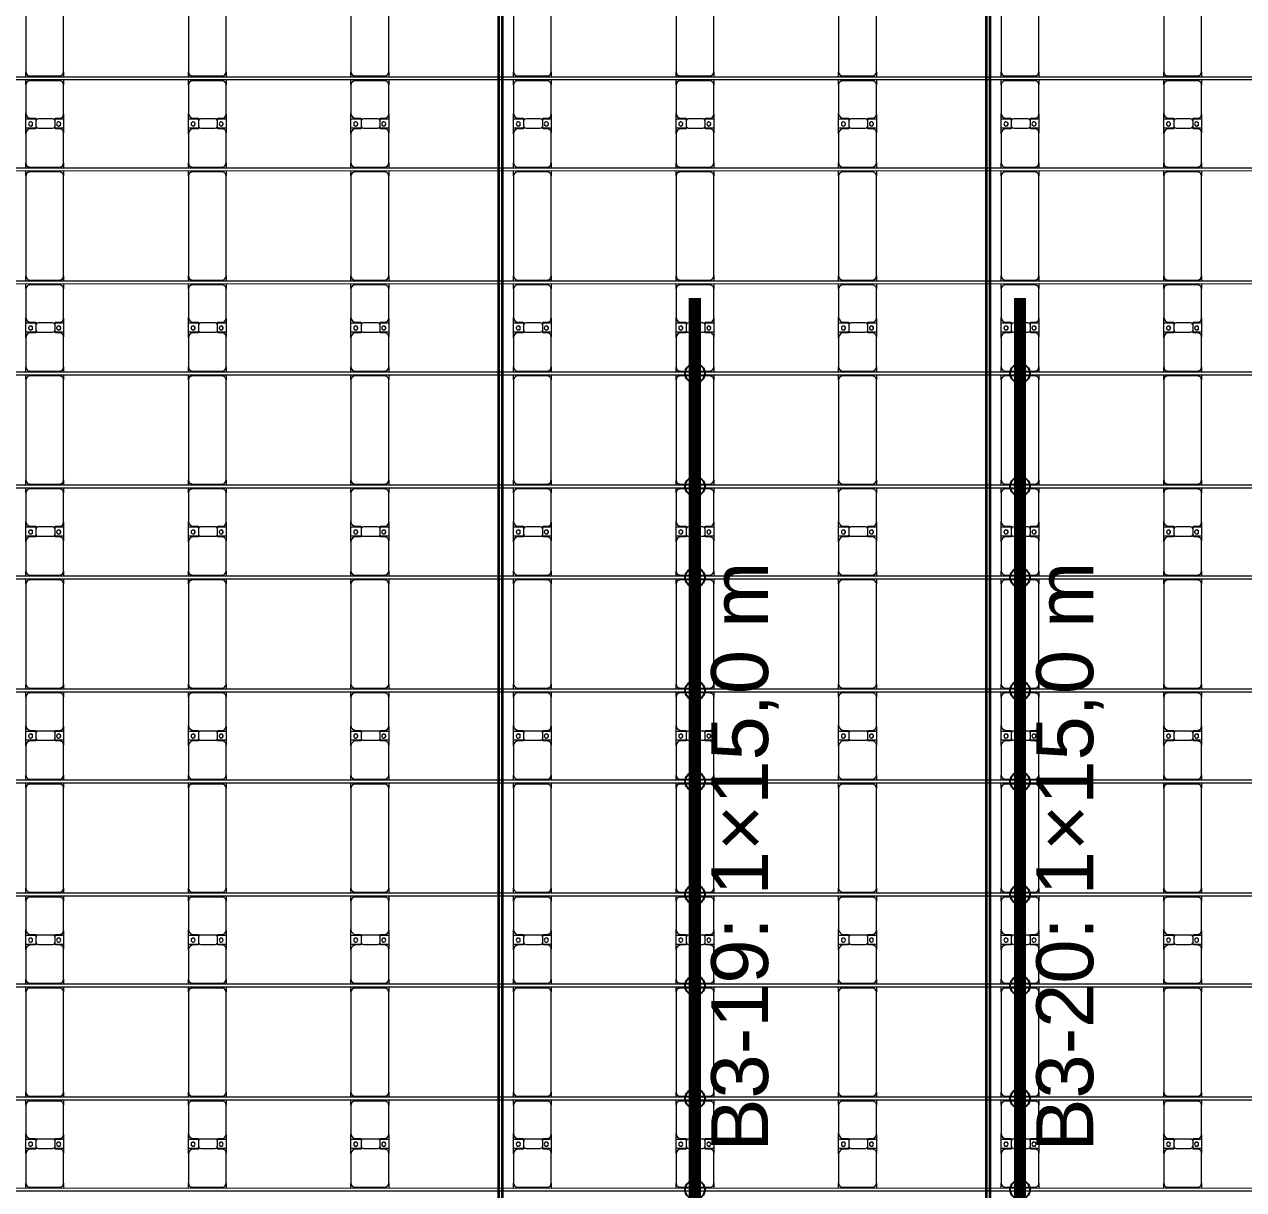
# Model space of a CAD drawing. Header units: millimetres. Extents: x -201615 to 10595, y 61217 to 115919.
# Drawn here: x -170134 to -155133, y 74092 to 88425 of the extents above; entities that cross this region are included whole.
import ezdxf

# ---------------------------------------------------------------- set-up
doc = ezdxf.new("R2010")
doc.units = ezdxf.units.MM
doc.layers.add('A-GENM', color=13, linetype='Continuous', lineweight=9)
doc.layers.add('S-BEAM', color=12, linetype='Continuous', lineweight=9)
doc.layers.add('GC-GHI CHU', color=2, linetype='Continuous')
doc.layers.add('GC-HOP 40x60 GIA CUONG', color=1, linetype='Continuous')
doc.styles.add('GC_VN', font='arial.ttf')

# ---------------------------------------------------------------- blocks, each defined once
blk = doc.blocks.new('Dai phao do pin - DẢI PHAO ĐỠ PIN-16696-BỐ TRÍ KHUNG KẾT CẤU BÈ PIN 03')
at = {"layer": 'A-GENM', "color": 7}
for p, q in [((710, 242), (770, 242)), ((720, 192), (720, -173)), ((1130, 242), (770, 242)), ((1130, 242), (1312, 242)), ((1190, 118), (1190, 182)), ((1198, 242), (1380, 242)), ((1198, 118), (1198, 242)), ((1312, 242), (1312, 118)), ((1320, 182), (1320, 118)), ((1730, 242), (1380, 242)), ((1730, 242), (1790, 242)), ((1780, -173), (1780, 192)), ((1830, 242), (1890, 242)), ((1840, 192), (1840, -173)), ((3120, 242), (1890, 242)), ((3120, 242), (3180, 242)), ((3170, -173), (3170, 192)), ((3220, 242), (3280, 242)), ((3230, 192), (3230, -173)), ((3640, 242), (3280, 242)), ((3640, 242), (3822, 242)), ((3700, 118), (3700, 182)), ((3708, 242), (3890, 242)), ((3708, 118), (3708, 242)), ((3822, 242), (3822, 118)), ((3830, 182), (3830, 118)), ((4240, 242), (3890, 242)), ((4240, 242), (4300, 242)), ((4290, -173), (4290, 192)), ((4340, 242), (4400, 242)), ((4350, 192), (4350, -173)), ((5630, 242), (4400, 242)), ((5630, 242), (5690, 242)), ((5680, -173), (5680, 192)), ((5730, 242), (5790, 242)), ((5740, 192), (5740, -173)), ((6150, 242), (5790, 242)), ((6150, 242), (6332, 242)), ((6210, 118), (6210, 182)), ((6218, 242), (6400, 242)), ((6218, 118), (6218, 242)), ((6332, 242), (6332, 118)), ((6340, 182), (6340, 118)), ((6750, 242), (6400, 242)), ((6750, 242), (6810, 242)), ((6800, -173), (6800, 192)), ((6850, 242), (6910, 242)), ((6860, 192), (6860, -173)), ((8140, 242), (6910, 242)), ((8140, 242), (8200, 242)), ((8190, -173), (8190, 192)), ((8240, 242), (8300, 242)), ((8250, 192), (8250, -173)), ((8660, 242), (8300, 242)), ((8660, 242), (8842, 242)), ((8720, 118), (8720, 182)), ((8728, 242), (8910, 242)), ((8728, 118), (8728, 242)), ((8842, 242), (8842, 118)), ((8850, 182), (8850, 118)), ((9260, 242), (8910, 242)), ((9260, 242), (9320, 242)), ((9310, -173), (9310, 192)), ((9360, 242), (9420, 242)), ((9370, 192), (9370, -173)), ((10650, 242), (9420, 242)), ((10650, 242), (10710, 242)), ((10700, -173), (10700, 192)), ((10750, 242), (10810, 242)), ((10760, 192), (10760, -173)), ((11170, 242), (10810, 242)), ((11170, 242), (11352, 242)), ((11230, 118), (11230, 182)), ((11238, 242), (11420, 242)), ((11238, 118), (11238, 242)), ((11352, 242), (11352, 118)), ((11360, 182), (11360, 118)), ((11770, 242), (11420, 242)), ((11770, 242), (11830, 242)), ((11820, -173), (11820, 192)), ((11870, 242), (11930, 242)), ((11880, 192), (11880, -173)), ((13160, 242), (11930, 242)), ((13160, 242), (13220, 242)), ((13210, -173), (13210, 192)), ((13260, 242), (13320, 242)), ((13270, 192), (13270, -173)), ((13680, 242), (13320, 242)), ((13680, 242), (13862, 242)), ((13740, 118), (13740, 182)), ((13748, 242), (13930, 242)), ((13748, 118), (13748, 242)), ((13862, 242), (13862, 118)), ((13870, 182), (13870, 118)), ((14280, 242), (13930, 242)), ((14280, 242), (14340, 242)), ((14330, -173), (14330, 192)), ((14380, 242), (14440, 242)), ((14390, 192), (14390, -173)), ((15670, 242), (14440, 242)), ((1282, 118), (1190, 118)), ((1198, 88), (1198, -88)), ((1320, 118), (1228, 118)), ((1312, -88), (1312, 88)), ((3792, 118), (3700, 118)), ((3708, 88), (3708, -88)), ((3830, 118), (3738, 118)), ((3822, -88), (3822, 88)), ((6302, 118), (6210, 118)), ((6218, 88), (6218, -88)), ((6340, 118), (6248, 118)), ((6332, -88), (6332, 88)), ((8812, 118), (8720, 118)), ((8728, 88), (8728, -88)), ((8850, 118), (8758, 118)), ((8842, -88), (8842, 88)), ((11322, 118), (11230, 118)), ((11238, 88), (11238, -88)), ((11360, 118), (11268, 118)), ((11352, -88), (11352, 88)), ((13832, 118), (13740, 118)), ((13748, 88), (13748, -88)), ((13870, 118), (13778, 118)), ((13862, -88), (13862, 88)), ((1190, -173), (1190, -118)), ((1190, -118), (1282, -118)), ((1198, -223), (1198, -118)), ((1228, -118), (1320, -118)), ((1312, -118), (1312, -223)), ((1320, -118), (1320, -173)), ((3700, -173), (3700, -118)), ((3700, -118), (3792, -118)), ((3708, -223), (3708, -118)), ((3738, -118), (3830, -118)), ((3822, -118), (3822, -223)), ((3830, -118), (3830, -173)), ((6210, -173), (6210, -118)), ((6210, -118), (6302, -118)), ((6218, -223), (6218, -118)), ((6248, -118), (6340, -118)), ((6332, -118), (6332, -223)), ((6340, -118), (6340, -173)), ((8720, -173), (8720, -118)), ((8720, -118), (8812, -118)), ((8728, -223), (8728, -118)), ((8758, -118), (8850, -118)), ((8842, -118), (8842, -223)), ((8850, -118), (8850, -173)), ((11230, -173), (11230, -118)), ((11230, -118), (11322, -118)), ((11238, -223), (11238, -118)), ((11268, -118), (11360, -118)), ((11352, -118), (11352, -223)), ((11360, -118), (11360, -173)), ((13740, -173), (13740, -118)), ((13740, -118), (13832, -118)), ((13748, -223), (13748, -118)), ((13778, -118), (13870, -118)), ((13862, -118), (13862, -223)), ((13870, -118), (13870, -173)), ((770, -223), (710, -223)), ((770, -223), (1140, -223)), ((1312, -223), (1140, -223)), ((1370, -223), (1198, -223)), ((1370, -223), (1730, -223)), ((1790, -223), (1730, -223)), ((1890, -223), (1830, -223)), ((1890, -223), (3120, -223)), ((3180, -223), (3120, -223)), ((3280, -223), (3220, -223)), ((3280, -223), (3650, -223)), ((3822, -223), (3650, -223)), ((3880, -223), (3708, -223)), ((3880, -223), (4240, -223)), ((4300, -223), (4240, -223)), ((4400, -223), (4340, -223)), ((4400, -223), (5630, -223)), ((5690, -223), (5630, -223)), ((5790, -223), (5730, -223)), ((5790, -223), (6160, -223)), ((6332, -223), (6160, -223)), ((6390, -223), (6218, -223)), ((6390, -223), (6750, -223)), ((6810, -223), (6750, -223)), ((6910, -223), (6850, -223)), ((6910, -223), (8140, -223)), ((8200, -223), (8140, -223)), ((8300, -223), (8240, -223)), ((8300, -223), (8670, -223)), ((8842, -223), (8670, -223)), ((8900, -223), (8728, -223)), ((8900, -223), (9260, -223)), ((9320, -223), (9260, -223)), ((9420, -223), (9360, -223)), ((9420, -223), (10650, -223)), ((10710, -223), (10650, -223)), ((10810, -223), (10750, -223)), ((10810, -223), (11180, -223)), ((11352, -223), (11180, -223)), ((11410, -223), (11238, -223)), ((11410, -223), (11770, -223)), ((11830, -223), (11770, -223)), ((11930, -223), (11870, -223)), ((11930, -223), (13160, -223)), ((13220, -223), (13160, -223)), ((13320, -223), (13260, -223)), ((13320, -223), (13690, -223)), ((13862, -223), (13690, -223)), ((13920, -223), (13748, -223)), ((13920, -223), (14280, -223)), ((14340, -223), (14280, -223)), ((14440, -223), (14380, -223)), ((14440, -223), (15670, -223))]:
    blk.add_line(p, q, dxfattribs=at)
for centre, radius, start, end in [((770, 192), 50, 90, 180), ((770, 192), 50, 150, 180), ((1130, 182), 60, 360, 90), ((1249, 183), 25, 0, 180), ((1249, 183), 25, 180, 360), ((1251, 183), 25, 0, 180), ((1251, 183), 25, 180, 360), ((1380, 182), 60, 90, 180), ((1730, 192), 50, 360, 90), ((1730, 192), 50, 360, 30), ((1890, 192), 50, 90, 180), ((1890, 192), 50, 120, 180), ((3120, 192), 50, 360, 90), ((3120, 192), 50, 15, 75), ((3280, 192), 50, 90, 180), ((3280, 192), 50, 150, 180), ((3640, 182), 60, 360, 90), ((3759, 183), 25, 360, 180), ((3759, 183), 25, 180, 0), ((3761, 183), 25, 360, 180), ((3761, 183), 25, 180, 0), ((3890, 182), 60, 90, 180), ((4240, 192), 50, 360, 90), ((4240, 192), 50, 360, 30), ((4400, 192), 50, 90, 180), ((4400, 192), 50, 120, 180), ((5630, 192), 50, 360, 90), ((5630, 192), 50, 15, 75), ((5790, 192), 50, 90, 180), ((5790, 192), 50, 150, 180), ((6150, 182), 60, 0, 90), ((6269, 183), 25, 0, 180), ((6269, 183), 25, 180, 0), ((6271, 183), 25, 0, 180), ((6271, 183), 25, 180, 0), ((6400, 182), 60, 90, 180), ((6750, 192), 50, 360, 90), ((6750, 192), 50, 360, 30), ((6910, 192), 50, 90, 180), ((6910, 192), 50, 120, 180), ((8140, 192), 50, 360, 90), ((8140, 192), 50, 15, 75), ((8300, 192), 50, 90, 180), ((8300, 192), 50, 150, 180), ((8660, 182), 60, 360, 90), ((8779, 183), 25, 0, 180), ((8779, 183), 25, 180, 0), ((8781, 183), 25, 0, 180), ((8781, 183), 25, 180, 0), ((8910, 182), 60, 90, 180), ((9260, 192), 50, 360, 90), ((9260, 192), 50, 360, 30), ((9420, 192), 50, 90, 180), ((9420, 192), 50, 120, 180), ((10650, 192), 50, 360, 90), ((10650, 192), 50, 15, 75), ((10810, 192), 50, 90, 180), ((10810, 192), 50, 150, 180), ((11170, 182), 60, 360, 90), ((11289, 183), 25, 0, 180), ((11289, 183), 25, 180, 0), ((11291, 183), 25, 0, 180), ((11291, 183), 25, 180, 360), ((11420, 182), 60, 90, 180), ((11770, 192), 50, 0, 90), ((11770, 192), 50, 0, 30), ((11930, 192), 50, 90, 180), ((11930, 192), 50, 120, 180), ((13160, 192), 50, 360, 90), ((13160, 192), 50, 15, 75), ((13320, 192), 50, 90, 180), ((13320, 192), 50, 150, 180), ((13680, 182), 60, 360, 90), ((13799, 183), 25, 0, 180), ((13799, 183), 25, 180, 0), ((13801, 183), 25, 0, 180), ((13801, 183), 25, 180, 0), ((13930, 182), 60, 90, 180), ((14280, 192), 50, 0, 90), ((14280, 192), 50, 0, 30), ((14440, 192), 50, 90, 180), ((14440, 192), 50, 120, 180), ((1228, 88), 30, 90, 180), ((1282, 88), 30, 360, 90), ((3738, 88), 30, 90, 180), ((3792, 88), 30, 360, 90), ((6248, 88), 30, 90, 180), ((6302, 88), 30, 360, 90), ((8758, 88), 30, 90, 180), ((8812, 88), 30, 360, 90), ((11268, 88), 30, 90, 180), ((11322, 88), 30, 360, 90), ((13778, 88), 30, 90, 180), ((13832, 88), 30, 360, 90), ((1228, -88), 30, 180, 270), ((1249, -162), 25, 0, 180), ((1251, -162), 25, 0, 180), ((1282, -88), 30, 270, 360), ((3738, -88), 30, 180, 270), ((3759, -162), 25, 0, 180), ((3761, -162), 25, 0, 180), ((3792, -88), 30, 270, 360), ((6248, -88), 30, 180, 270), ((6269, -162), 25, 360, 180), ((6271, -162), 25, 360, 180), ((6302, -88), 30, 270, 360), ((8758, -88), 30, 180, 270), ((8779, -162), 25, 0, 180), ((8781, -162), 25, 0, 180), ((8812, -88), 30, 270, 360), ((11268, -88), 30, 180, 270), ((11289, -162), 25, 0, 180), ((11291, -162), 25, 0, 180), ((11322, -88), 30, 270, 0), ((13778, -88), 30, 180, 270), ((13799, -162), 25, 360, 180), ((13801, -162), 25, 360, 180), ((13832, -88), 30, 270, 0), ((770, -173), 50, 180, 270), ((770, -173), 50, 180, 210), ((1140, -173), 50, 270, 360), ((1140, -173), 50, 330, 360), ((1249, -162), 25, 180, 0), ((1251, -162), 25, 180, 0), ((1370, -173), 50, 180, 270), ((1370, -173), 50, 180, 210), ((1730, -173), 50, 270, 360), ((1730, -173), 50, 330, 360), ((1890, -173), 50, 180, 270), ((1890, -173), 50, 180, 210), ((1890, -173), 50, 225, 255), ((3120, -173), 50, 270, 360), ((3120, -173), 50, 285, 315), ((3120, -173), 50, 330, 360), ((3280, -173), 50, 180, 270), ((3280, -173), 50, 180, 210), ((3650, -173), 50, 270, 360), ((3650, -173), 50, 330, 360), ((3759, -162), 25, 180, 360), ((3761, -162), 25, 180, 360), ((3880, -173), 50, 180, 270), ((3880, -173), 50, 180, 210), ((4240, -173), 50, 270, 360), ((4240, -173), 50, 330, 360), ((4400, -173), 50, 180, 270), ((4400, -173), 50, 180, 210), ((4400, -173), 50, 225, 255), ((5630, -173), 50, 270, 360), ((5630, -173), 50, 285, 315), ((5630, -173), 50, 330, 360), ((5790, -173), 50, 180, 270), ((5790, -173), 50, 180, 210), ((6160, -173), 50, 270, 0), ((6160, -173), 50, 330, 360), ((6269, -162), 25, 180, 0), ((6271, -162), 25, 180, 0), ((6390, -173), 50, 180, 270), ((6390, -173), 50, 180, 210), ((6750, -173), 50, 270, 360), ((6750, -173), 50, 330, 360), ((6910, -173), 50, 180, 270), ((6910, -173), 50, 180, 210), ((6910, -173), 50, 225, 255), ((8140, -173), 50, 270, 360), ((8140, -173), 50, 285, 315), ((8140, -173), 50, 330, 360), ((8300, -173), 50, 180, 270), ((8300, -173), 50, 180, 210), ((8670, -173), 50, 270, 360), ((8670, -173), 50, 330, 360), ((8779, -162), 25, 180, 0), ((8781, -162), 25, 180, 0), ((8900, -173), 50, 180, 270), ((8900, -173), 50, 180, 210), ((9260, -173), 50, 270, 360), ((9260, -173), 50, 330, 360), ((9420, -173), 50, 180, 270), ((9420, -173), 50, 180, 210), ((9420, -173), 50, 225, 255), ((10650, -173), 50, 270, 0), ((10650, -173), 50, 285, 315), ((10650, -173), 50, 330, 360), ((10810, -173), 50, 180, 270), ((10810, -173), 50, 180, 210), ((11180, -173), 50, 270, 360), ((11180, -173), 50, 330, 360), ((11289, -162), 25, 180, 0), ((11291, -162), 25, 180, 0), ((11410, -173), 50, 180, 270), ((11410, -173), 50, 180, 210), ((11770, -173), 50, 270, 360), ((11770, -173), 50, 330, 360), ((11930, -173), 50, 180, 270), ((11930, -173), 50, 180, 210), ((11930, -173), 50, 225, 255), ((13160, -173), 50, 270, 360), ((13160, -173), 50, 285, 315), ((13160, -173), 50, 330, 360), ((13320, -173), 50, 180, 270), ((13320, -173), 50, 180, 210), ((13690, -173), 50, 270, 360), ((13690, -173), 50, 330, 360), ((13799, -162), 25, 180, 0), ((13801, -162), 25, 180, 0), ((13920, -173), 50, 180, 270), ((13920, -173), 50, 180, 210), ((14280, -173), 50, 270, 360), ((14280, -173), 50, 330, 360), ((14440, -173), 50, 180, 270), ((14440, -173), 50, 180, 210), ((14440, -173), 50, 225, 255)]:
    blk.add_arc(centre, radius, start, end, dxfattribs=at)
blk = doc.blocks.new('Dai phao do pin - DẢI PHAO ĐỠ PIN-V2-BỐ TRÍ KHUNG KẾT CẤU BÈ PIN 03')
at = {"layer": 'A-GENM', "color": 7}
for p, q in [((710, 242), (770, 242)), ((720, 192), (720, -173)), ((1130, 242), (770, 242)), ((1130, 242), (1312, 242)), ((1190, 118), (1190, 182)), ((1198, 242), (1380, 242)), ((1198, 118), (1198, 242)), ((1312, 242), (1312, 118)), ((1320, 182), (1320, 118)), ((1730, 242), (1380, 242)), ((1730, 242), (1790, 242)), ((1780, -173), (1780, 192)), ((1830, 242), (1890, 242)), ((1840, 192), (1840, -173)), ((3120, 242), (1890, 242)), ((3120, 242), (3180, 242)), ((3170, -173), (3170, 192)), ((3220, 242), (3280, 242)), ((3230, 192), (3230, -173)), ((3640, 242), (3280, 242)), ((3640, 242), (3822, 242)), ((3700, 118), (3700, 182)), ((3708, 242), (3890, 242)), ((3708, 118), (3708, 242)), ((3822, 242), (3822, 118)), ((3830, 182), (3830, 118)), ((4240, 242), (3890, 242)), ((4240, 242), (4300, 242)), ((4290, -173), (4290, 192)), ((4340, 242), (4400, 242)), ((4350, 192), (4350, -173)), ((5630, 242), (4400, 242)), ((5630, 242), (5690, 242)), ((5680, -173), (5680, 192)), ((5730, 242), (5790, 242)), ((5740, 192), (5740, -173)), ((6150, 242), (5790, 242)), ((6150, 242), (6332, 242)), ((6210, 118), (6210, 182)), ((6218, 242), (6400, 242)), ((6218, 118), (6218, 242)), ((6332, 242), (6332, 118)), ((6340, 182), (6340, 118)), ((6750, 242), (6400, 242)), ((6750, 242), (6810, 242)), ((6800, -173), (6800, 192)), ((6850, 242), (6910, 242)), ((6860, 192), (6860, -173)), ((8140, 242), (6910, 242)), ((8140, 242), (8200, 242)), ((8190, -173), (8190, 192)), ((8240, 242), (8300, 242)), ((8250, 192), (8250, -173)), ((8660, 242), (8300, 242)), ((8660, 242), (8842, 242)), ((8720, 118), (8720, 182)), ((8728, 242), (8910, 242)), ((8728, 118), (8728, 242)), ((8842, 242), (8842, 118)), ((8850, 182), (8850, 118)), ((9260, 242), (8910, 242)), ((9260, 242), (9320, 242)), ((9310, -173), (9310, 192)), ((9360, 242), (9420, 242)), ((9370, 192), (9370, -173)), ((10650, 242), (9420, 242)), ((10650, 242), (10710, 242)), ((10700, -173), (10700, 192)), ((10750, 242), (10810, 242)), ((10760, 192), (10760, -173)), ((11170, 242), (10810, 242)), ((11170, 242), (11352, 242)), ((11230, 118), (11230, 182)), ((11238, 242), (11420, 242)), ((11238, 118), (11238, 242)), ((11352, 242), (11352, 118)), ((11360, 182), (11360, 118)), ((11770, 242), (11420, 242)), ((11770, 242), (11830, 242)), ((11820, -173), (11820, 192)), ((11870, 242), (11930, 242)), ((11880, 192), (11880, -173)), ((13160, 242), (11930, 242)), ((13160, 242), (13220, 242)), ((13210, -173), (13210, 192)), ((13260, 242), (13320, 242)), ((13270, 192), (13270, -173)), ((13680, 242), (13320, 242)), ((13680, 242), (13862, 242)), ((13740, 118), (13740, 182)), ((13748, 242), (13930, 242)), ((13748, 118), (13748, 242)), ((13862, 242), (13862, 118)), ((13870, 182), (13870, 118)), ((14280, 242), (13930, 242)), ((14280, 242), (14340, 242)), ((14330, -173), (14330, 192)), ((14380, 242), (14440, 242)), ((14390, 192), (14390, -173)), ((15670, 242), (14440, 242)), ((1282, 118), (1190, 118)), ((1198, 88), (1198, -88)), ((1320, 118), (1228, 118)), ((1312, -88), (1312, 88)), ((3792, 118), (3700, 118)), ((3708, 88), (3708, -88)), ((3830, 118), (3738, 118)), ((3822, -88), (3822, 88)), ((6302, 118), (6210, 118)), ((6218, 88), (6218, -88)), ((6340, 118), (6248, 118)), ((6332, -88), (6332, 88)), ((8812, 118), (8720, 118)), ((8728, 88), (8728, -88)), ((8850, 118), (8758, 118)), ((8842, -88), (8842, 88)), ((11322, 118), (11230, 118)), ((11238, 88), (11238, -88)), ((11360, 118), (11268, 118)), ((11352, -88), (11352, 88)), ((13832, 118), (13740, 118)), ((13748, 88), (13748, -88)), ((13870, 118), (13778, 118)), ((13862, -88), (13862, 88)), ((1190, -173), (1190, -118)), ((1190, -118), (1282, -118)), ((1198, -223), (1198, -118)), ((1228, -118), (1320, -118)), ((1312, -118), (1312, -223)), ((1320, -118), (1320, -173)), ((3700, -173), (3700, -118)), ((3700, -118), (3792, -118)), ((3708, -223), (3708, -118)), ((3738, -118), (3830, -118)), ((3822, -118), (3822, -223)), ((3830, -118), (3830, -173)), ((6210, -173), (6210, -118)), ((6210, -118), (6302, -118)), ((6218, -223), (6218, -118)), ((6248, -118), (6340, -118)), ((6332, -118), (6332, -223)), ((6340, -118), (6340, -173)), ((8720, -173), (8720, -118)), ((8720, -118), (8812, -118)), ((8728, -223), (8728, -118)), ((8758, -118), (8850, -118)), ((8842, -118), (8842, -223)), ((8850, -118), (8850, -173)), ((11230, -173), (11230, -118)), ((11230, -118), (11322, -118)), ((11238, -223), (11238, -118)), ((11268, -118), (11360, -118)), ((11352, -118), (11352, -223)), ((11360, -118), (11360, -173)), ((13740, -173), (13740, -118)), ((13740, -118), (13832, -118)), ((13748, -223), (13748, -118)), ((13778, -118), (13870, -118)), ((13862, -118), (13862, -223)), ((13870, -118), (13870, -173)), ((770, -223), (710, -223)), ((770, -223), (1140, -223)), ((1312, -223), (1140, -223)), ((1370, -223), (1198, -223)), ((1370, -223), (1730, -223)), ((1790, -223), (1730, -223)), ((1890, -223), (1830, -223)), ((1890, -223), (3120, -223)), ((3180, -223), (3120, -223)), ((3280, -223), (3220, -223)), ((3280, -223), (3650, -223)), ((3822, -223), (3650, -223)), ((3880, -223), (3708, -223)), ((3880, -223), (4240, -223)), ((4300, -223), (4240, -223)), ((4400, -223), (4340, -223)), ((4400, -223), (5630, -223)), ((5690, -223), (5630, -223)), ((5790, -223), (5730, -223)), ((5790, -223), (6160, -223)), ((6332, -223), (6160, -223)), ((6390, -223), (6218, -223)), ((6390, -223), (6750, -223)), ((6810, -223), (6750, -223)), ((6910, -223), (6850, -223)), ((6910, -223), (8140, -223)), ((8200, -223), (8140, -223)), ((8300, -223), (8240, -223)), ((8300, -223), (8670, -223)), ((8842, -223), (8670, -223)), ((8900, -223), (8728, -223)), ((8900, -223), (9260, -223)), ((9320, -223), (9260, -223)), ((9420, -223), (9360, -223)), ((9420, -223), (10650, -223)), ((10710, -223), (10650, -223)), ((10810, -223), (10750, -223)), ((10810, -223), (11180, -223)), ((11352, -223), (11180, -223)), ((11410, -223), (11238, -223)), ((11410, -223), (11770, -223)), ((11830, -223), (11770, -223)), ((11930, -223), (11870, -223)), ((11930, -223), (13160, -223)), ((13220, -223), (13160, -223)), ((13320, -223), (13260, -223)), ((13320, -223), (13690, -223)), ((13862, -223), (13690, -223)), ((13920, -223), (13748, -223)), ((13920, -223), (14280, -223)), ((14340, -223), (14280, -223)), ((14440, -223), (14380, -223)), ((14440, -223), (15670, -223))]:
    blk.add_line(p, q, dxfattribs=at)
for centre, radius, start, end in [((770, 192), 50, 90, 180), ((770, 192), 50, 150, 180), ((1130, 182), 60, 360, 90), ((1249, 183), 25, 0, 180), ((1249, 183), 25, 180, 360), ((1251, 183), 25, 0, 180), ((1251, 183), 25, 180, 360), ((1380, 182), 60, 90, 180), ((1730, 192), 50, 360, 90), ((1730, 192), 50, 360, 30), ((1890, 192), 50, 90, 180), ((1890, 192), 50, 120, 180), ((3120, 192), 50, 360, 90), ((3120, 192), 50, 15, 75), ((3280, 192), 50, 90, 180), ((3280, 192), 50, 150, 180), ((3640, 182), 60, 360, 90), ((3759, 183), 25, 360, 180), ((3759, 183), 25, 180, 0), ((3761, 183), 25, 360, 180), ((3761, 183), 25, 180, 0), ((3890, 182), 60, 90, 180), ((4240, 192), 50, 360, 90), ((4240, 192), 50, 360, 30), ((4400, 192), 50, 90, 180), ((4400, 192), 50, 120, 180), ((5630, 192), 50, 360, 90), ((5630, 192), 50, 15, 75), ((5790, 192), 50, 90, 180), ((5790, 192), 50, 150, 180), ((6150, 182), 60, 0, 90), ((6269, 183), 25, 0, 180), ((6269, 183), 25, 180, 0), ((6271, 183), 25, 0, 180), ((6271, 183), 25, 180, 0), ((6400, 182), 60, 90, 180), ((6750, 192), 50, 360, 90), ((6750, 192), 50, 360, 30), ((6910, 192), 50, 90, 180), ((6910, 192), 50, 120, 180), ((8140, 192), 50, 360, 90), ((8140, 192), 50, 15, 75), ((8300, 192), 50, 90, 180), ((8300, 192), 50, 150, 180), ((8660, 182), 60, 360, 90), ((8779, 183), 25, 0, 180), ((8779, 183), 25, 180, 0), ((8781, 183), 25, 0, 180), ((8781, 183), 25, 180, 0), ((8910, 182), 60, 90, 180), ((9260, 192), 50, 360, 90), ((9260, 192), 50, 360, 30), ((9420, 192), 50, 90, 180), ((9420, 192), 50, 120, 180), ((10650, 192), 50, 360, 90), ((10650, 192), 50, 15, 75), ((10810, 192), 50, 90, 180), ((10810, 192), 50, 150, 180), ((11170, 182), 60, 360, 90), ((11289, 183), 25, 0, 180), ((11289, 183), 25, 180, 0), ((11291, 183), 25, 0, 180), ((11291, 183), 25, 180, 360), ((11420, 182), 60, 90, 180), ((11770, 192), 50, 0, 90), ((11770, 192), 50, 0, 30), ((11930, 192), 50, 90, 180), ((11930, 192), 50, 120, 180), ((13160, 192), 50, 360, 90), ((13160, 192), 50, 15, 75), ((13320, 192), 50, 90, 180), ((13320, 192), 50, 150, 180), ((13680, 182), 60, 360, 90), ((13799, 183), 25, 0, 180), ((13799, 183), 25, 180, 0), ((13801, 183), 25, 0, 180), ((13801, 183), 25, 180, 0), ((13930, 182), 60, 90, 180), ((14280, 192), 50, 0, 90), ((14280, 192), 50, 0, 30), ((14440, 192), 50, 90, 180), ((14440, 192), 50, 120, 180), ((1228, 88), 30, 90, 180), ((1282, 88), 30, 360, 90), ((3738, 88), 30, 90, 180), ((3792, 88), 30, 360, 90), ((6248, 88), 30, 90, 180), ((6302, 88), 30, 360, 90), ((8758, 88), 30, 90, 180), ((8812, 88), 30, 360, 90), ((11268, 88), 30, 90, 180), ((11322, 88), 30, 360, 90), ((13778, 88), 30, 90, 180), ((13832, 88), 30, 360, 90), ((1228, -88), 30, 180, 270), ((1249, -162), 25, 0, 180), ((1251, -162), 25, 0, 180), ((1282, -88), 30, 270, 360), ((3738, -88), 30, 180, 270), ((3759, -162), 25, 0, 180), ((3761, -162), 25, 0, 180), ((3792, -88), 30, 270, 360), ((6248, -88), 30, 180, 270), ((6269, -162), 25, 360, 180), ((6271, -162), 25, 360, 180), ((6302, -88), 30, 270, 360), ((8758, -88), 30, 180, 270), ((8779, -162), 25, 0, 180), ((8781, -162), 25, 0, 180), ((8812, -88), 30, 270, 360), ((11268, -88), 30, 180, 270), ((11289, -162), 25, 0, 180), ((11291, -162), 25, 0, 180), ((11322, -88), 30, 270, 0), ((13778, -88), 30, 180, 270), ((13799, -162), 25, 360, 180), ((13801, -162), 25, 360, 180), ((13832, -88), 30, 270, 0), ((770, -173), 50, 180, 270), ((770, -173), 50, 180, 210), ((1140, -173), 50, 270, 360), ((1140, -173), 50, 330, 360), ((1249, -162), 25, 180, 0), ((1251, -162), 25, 180, 0), ((1370, -173), 50, 180, 270), ((1370, -173), 50, 180, 210), ((1730, -173), 50, 270, 360), ((1730, -173), 50, 330, 360), ((1890, -173), 50, 180, 270), ((1890, -173), 50, 180, 210), ((1890, -173), 50, 225, 255), ((3120, -173), 50, 270, 360), ((3120, -173), 50, 285, 315), ((3120, -173), 50, 330, 360), ((3280, -173), 50, 180, 270), ((3280, -173), 50, 180, 210), ((3650, -173), 50, 270, 360), ((3650, -173), 50, 330, 360), ((3759, -162), 25, 180, 360), ((3761, -162), 25, 180, 360), ((3880, -173), 50, 180, 270), ((3880, -173), 50, 180, 210), ((4240, -173), 50, 270, 360), ((4240, -173), 50, 330, 360), ((4400, -173), 50, 180, 270), ((4400, -173), 50, 180, 210), ((4400, -173), 50, 225, 255), ((5630, -173), 50, 270, 360), ((5630, -173), 50, 285, 315), ((5630, -173), 50, 330, 360), ((5790, -173), 50, 180, 270), ((5790, -173), 50, 180, 210), ((6160, -173), 50, 270, 0), ((6160, -173), 50, 330, 360), ((6269, -162), 25, 180, 0), ((6271, -162), 25, 180, 0), ((6390, -173), 50, 180, 270), ((6390, -173), 50, 180, 210), ((6750, -173), 50, 270, 360), ((6750, -173), 50, 330, 360), ((6910, -173), 50, 180, 270), ((6910, -173), 50, 180, 210), ((6910, -173), 50, 225, 255), ((8140, -173), 50, 270, 360), ((8140, -173), 50, 285, 315), ((8140, -173), 50, 330, 360), ((8300, -173), 50, 180, 270), ((8300, -173), 50, 180, 210), ((8670, -173), 50, 270, 360), ((8670, -173), 50, 330, 360), ((8779, -162), 25, 180, 0), ((8781, -162), 25, 180, 0), ((8900, -173), 50, 180, 270), ((8900, -173), 50, 180, 210), ((9260, -173), 50, 270, 360), ((9260, -173), 50, 330, 360), ((9420, -173), 50, 180, 270), ((9420, -173), 50, 180, 210), ((9420, -173), 50, 225, 255), ((10650, -173), 50, 270, 0), ((10650, -173), 50, 285, 315), ((10650, -173), 50, 330, 360), ((10810, -173), 50, 180, 270), ((10810, -173), 50, 180, 210), ((11180, -173), 50, 270, 360), ((11180, -173), 50, 330, 360), ((11289, -162), 25, 180, 0), ((11291, -162), 25, 180, 0), ((11410, -173), 50, 180, 270), ((11410, -173), 50, 180, 210), ((11770, -173), 50, 270, 360), ((11770, -173), 50, 330, 360), ((11930, -173), 50, 180, 270), ((11930, -173), 50, 180, 210), ((11930, -173), 50, 225, 255), ((13160, -173), 50, 270, 360), ((13160, -173), 50, 285, 315), ((13160, -173), 50, 330, 360), ((13320, -173), 50, 180, 270), ((13320, -173), 50, 180, 210), ((13690, -173), 50, 270, 360), ((13690, -173), 50, 330, 360), ((13799, -162), 25, 180, 0), ((13801, -162), 25, 180, 0), ((13920, -173), 50, 180, 270), ((13920, -173), 50, 180, 210), ((14280, -173), 50, 270, 360), ((14280, -173), 50, 330, 360), ((14440, -173), 50, 180, 270), ((14440, -173), 50, 180, 210), ((14440, -173), 50, 225, 255)]:
    blk.add_arc(centre, radius, start, end, dxfattribs=at)
blk = doc.blocks.new('Dai phao do pin - DẢI PHAO ĐỠ PIN-V3-BỐ TRÍ KHUNG KẾT CẤU BÈ PIN 03')
at = {"layer": 'A-GENM', "color": 7}
for p, q in [((710, 242), (770, 242)), ((720, 192), (720, -173)), ((1130, 242), (770, 242)), ((1130, 242), (1312, 242)), ((1190, 118), (1190, 182)), ((1198, 242), (1380, 242)), ((1198, 118), (1198, 242)), ((1312, 242), (1312, 118)), ((1320, 182), (1320, 118)), ((1730, 242), (1380, 242)), ((1730, 242), (1790, 242)), ((1780, -173), (1780, 192)), ((1830, 242), (1890, 242)), ((1840, 192), (1840, -173)), ((3120, 242), (1890, 242)), ((3120, 242), (3180, 242)), ((3170, -173), (3170, 192)), ((3220, 242), (3280, 242)), ((3230, 192), (3230, -173)), ((3640, 242), (3280, 242)), ((3640, 242), (3822, 242)), ((3700, 118), (3700, 182)), ((3708, 242), (3890, 242)), ((3708, 118), (3708, 242)), ((3822, 242), (3822, 118)), ((3830, 182), (3830, 118)), ((4240, 242), (3890, 242)), ((4240, 242), (4300, 242)), ((4290, -173), (4290, 192)), ((4340, 242), (4400, 242)), ((4350, 192), (4350, -173)), ((5630, 242), (4400, 242)), ((5630, 242), (5690, 242)), ((5680, -173), (5680, 192)), ((5730, 242), (5790, 242)), ((5740, 192), (5740, -173)), ((6150, 242), (5790, 242)), ((6150, 242), (6332, 242)), ((6210, 118), (6210, 182)), ((6218, 242), (6400, 242)), ((6218, 118), (6218, 242)), ((6332, 242), (6332, 118)), ((6340, 182), (6340, 118)), ((6750, 242), (6400, 242)), ((6750, 242), (6810, 242)), ((6800, -173), (6800, 192)), ((6850, 242), (6910, 242)), ((6860, 192), (6860, -173)), ((8140, 242), (6910, 242)), ((8140, 242), (8200, 242)), ((8190, -173), (8190, 192)), ((8240, 242), (8300, 242)), ((8250, 192), (8250, -173)), ((8660, 242), (8300, 242)), ((8660, 242), (8842, 242)), ((8720, 118), (8720, 182)), ((8728, 242), (8910, 242)), ((8728, 118), (8728, 242)), ((8842, 242), (8842, 118)), ((8850, 182), (8850, 118)), ((9260, 242), (8910, 242)), ((9260, 242), (9320, 242)), ((9310, -173), (9310, 192)), ((9360, 242), (9420, 242)), ((9370, 192), (9370, -173)), ((10650, 242), (9420, 242)), ((10650, 242), (10710, 242)), ((10700, -173), (10700, 192)), ((10750, 242), (10810, 242)), ((10760, 192), (10760, -173)), ((11170, 242), (10810, 242)), ((11170, 242), (11352, 242)), ((11230, 118), (11230, 182)), ((11238, 242), (11420, 242)), ((11238, 118), (11238, 242)), ((11352, 242), (11352, 118)), ((11360, 182), (11360, 118)), ((11770, 242), (11420, 242)), ((11770, 242), (11830, 242)), ((11820, -173), (11820, 192)), ((11870, 242), (11930, 242)), ((11880, 192), (11880, -173)), ((13160, 242), (11930, 242)), ((13160, 242), (13220, 242)), ((13210, -173), (13210, 192)), ((13260, 242), (13320, 242)), ((13270, 192), (13270, -173)), ((13680, 242), (13320, 242)), ((13680, 242), (13862, 242)), ((13740, 118), (13740, 182)), ((13748, 242), (13930, 242)), ((13748, 118), (13748, 242)), ((13862, 242), (13862, 118)), ((13870, 182), (13870, 118)), ((14280, 242), (13930, 242)), ((14280, 242), (14340, 242)), ((14330, -173), (14330, 192)), ((14380, 242), (14440, 242)), ((14390, 192), (14390, -173)), ((15670, 242), (14440, 242)), ((1282, 118), (1190, 118)), ((1198, 88), (1198, -88)), ((1320, 118), (1228, 118)), ((1312, -88), (1312, 88)), ((3792, 118), (3700, 118)), ((3708, 88), (3708, -88)), ((3830, 118), (3738, 118)), ((3822, -88), (3822, 88)), ((6302, 118), (6210, 118)), ((6218, 88), (6218, -88)), ((6340, 118), (6248, 118)), ((6332, -88), (6332, 88)), ((8812, 118), (8720, 118)), ((8728, 88), (8728, -88)), ((8850, 118), (8758, 118)), ((8842, -88), (8842, 88)), ((11322, 118), (11230, 118)), ((11238, 88), (11238, -88)), ((11360, 118), (11268, 118)), ((11352, -88), (11352, 88)), ((13832, 118), (13740, 118)), ((13748, 88), (13748, -88)), ((13870, 118), (13778, 118)), ((13862, -88), (13862, 88)), ((1190, -173), (1190, -118)), ((1190, -118), (1282, -118)), ((1198, -223), (1198, -118)), ((1228, -118), (1320, -118)), ((1312, -118), (1312, -223)), ((1320, -118), (1320, -173)), ((3700, -173), (3700, -118)), ((3700, -118), (3792, -118)), ((3708, -223), (3708, -118)), ((3738, -118), (3830, -118)), ((3822, -118), (3822, -223)), ((3830, -118), (3830, -173)), ((6210, -173), (6210, -118)), ((6210, -118), (6302, -118)), ((6218, -223), (6218, -118)), ((6248, -118), (6340, -118)), ((6332, -118), (6332, -223)), ((6340, -118), (6340, -173)), ((8720, -173), (8720, -118)), ((8720, -118), (8812, -118)), ((8728, -223), (8728, -118)), ((8758, -118), (8850, -118)), ((8842, -118), (8842, -223)), ((8850, -118), (8850, -173)), ((11230, -173), (11230, -118)), ((11230, -118), (11322, -118)), ((11238, -223), (11238, -118)), ((11268, -118), (11360, -118)), ((11352, -118), (11352, -223)), ((11360, -118), (11360, -173)), ((13740, -173), (13740, -118)), ((13740, -118), (13832, -118)), ((13748, -223), (13748, -118)), ((13778, -118), (13870, -118)), ((13862, -118), (13862, -223)), ((13870, -118), (13870, -173)), ((770, -223), (710, -223)), ((770, -223), (1140, -223)), ((1312, -223), (1140, -223)), ((1370, -223), (1198, -223)), ((1370, -223), (1730, -223)), ((1790, -223), (1730, -223)), ((1890, -223), (1830, -223)), ((1890, -223), (3120, -223)), ((3180, -223), (3120, -223)), ((3280, -223), (3220, -223)), ((3280, -223), (3650, -223)), ((3822, -223), (3650, -223)), ((3880, -223), (3708, -223)), ((3880, -223), (4240, -223)), ((4300, -223), (4240, -223)), ((4400, -223), (4340, -223)), ((4400, -223), (5630, -223)), ((5690, -223), (5630, -223)), ((5790, -223), (5730, -223)), ((5790, -223), (6160, -223)), ((6332, -223), (6160, -223)), ((6390, -223), (6218, -223)), ((6390, -223), (6750, -223)), ((6810, -223), (6750, -223)), ((6910, -223), (6850, -223)), ((6910, -223), (8140, -223)), ((8200, -223), (8140, -223)), ((8300, -223), (8240, -223)), ((8300, -223), (8670, -223)), ((8842, -223), (8670, -223)), ((8900, -223), (8728, -223)), ((8900, -223), (9260, -223)), ((9320, -223), (9260, -223)), ((9420, -223), (9360, -223)), ((9420, -223), (10650, -223)), ((10710, -223), (10650, -223)), ((10810, -223), (10750, -223)), ((10810, -223), (11180, -223)), ((11352, -223), (11180, -223)), ((11410, -223), (11238, -223)), ((11410, -223), (11770, -223)), ((11830, -223), (11770, -223)), ((11930, -223), (11870, -223)), ((11930, -223), (13160, -223)), ((13220, -223), (13160, -223)), ((13320, -223), (13260, -223)), ((13320, -223), (13690, -223)), ((13862, -223), (13690, -223)), ((13920, -223), (13748, -223)), ((13920, -223), (14280, -223)), ((14340, -223), (14280, -223)), ((14440, -223), (14380, -223)), ((14440, -223), (15670, -223))]:
    blk.add_line(p, q, dxfattribs=at)
for centre, radius, start, end in [((770, 192), 50, 90, 180), ((770, 192), 50, 150, 180), ((1130, 182), 60, 360, 90), ((1249, 183), 25, 0, 180), ((1249, 183), 25, 180, 360), ((1251, 183), 25, 0, 180), ((1251, 183), 25, 180, 360), ((1380, 182), 60, 90, 180), ((1730, 192), 50, 360, 90), ((1730, 192), 50, 360, 30), ((1890, 192), 50, 90, 180), ((1890, 192), 50, 120, 180), ((3120, 192), 50, 360, 90), ((3120, 192), 50, 15, 75), ((3280, 192), 50, 90, 180), ((3280, 192), 50, 150, 180), ((3640, 182), 60, 360, 90), ((3759, 183), 25, 360, 180), ((3759, 183), 25, 180, 0), ((3761, 183), 25, 360, 180), ((3761, 183), 25, 180, 0), ((3890, 182), 60, 90, 180), ((4240, 192), 50, 360, 90), ((4240, 192), 50, 360, 30), ((4400, 192), 50, 90, 180), ((4400, 192), 50, 120, 180), ((5630, 192), 50, 360, 90), ((5630, 192), 50, 15, 75), ((5790, 192), 50, 90, 180), ((5790, 192), 50, 150, 180), ((6150, 182), 60, 0, 90), ((6269, 183), 25, 0, 180), ((6269, 183), 25, 180, 0), ((6271, 183), 25, 0, 180), ((6271, 183), 25, 180, 0), ((6400, 182), 60, 90, 180), ((6750, 192), 50, 360, 90), ((6750, 192), 50, 360, 30), ((6910, 192), 50, 90, 180), ((6910, 192), 50, 120, 180), ((8140, 192), 50, 360, 90), ((8140, 192), 50, 15, 75), ((8300, 192), 50, 90, 180), ((8300, 192), 50, 150, 180), ((8660, 182), 60, 360, 90), ((8779, 183), 25, 0, 180), ((8779, 183), 25, 180, 0), ((8781, 183), 25, 0, 180), ((8781, 183), 25, 180, 0), ((8910, 182), 60, 90, 180), ((9260, 192), 50, 360, 90), ((9260, 192), 50, 360, 30), ((9420, 192), 50, 90, 180), ((9420, 192), 50, 120, 180), ((10650, 192), 50, 360, 90), ((10650, 192), 50, 15, 75), ((10810, 192), 50, 90, 180), ((10810, 192), 50, 150, 180), ((11170, 182), 60, 360, 90), ((11289, 183), 25, 0, 180), ((11289, 183), 25, 180, 0), ((11291, 183), 25, 0, 180), ((11291, 183), 25, 180, 360), ((11420, 182), 60, 90, 180), ((11770, 192), 50, 0, 90), ((11770, 192), 50, 0, 30), ((11930, 192), 50, 90, 180), ((11930, 192), 50, 120, 180), ((13160, 192), 50, 360, 90), ((13160, 192), 50, 15, 75), ((13320, 192), 50, 90, 180), ((13320, 192), 50, 150, 180), ((13680, 182), 60, 360, 90), ((13799, 183), 25, 0, 180), ((13799, 183), 25, 180, 0), ((13801, 183), 25, 0, 180), ((13801, 183), 25, 180, 0), ((13930, 182), 60, 90, 180), ((14280, 192), 50, 0, 90), ((14280, 192), 50, 0, 30), ((14440, 192), 50, 90, 180), ((14440, 192), 50, 120, 180), ((1228, 88), 30, 90, 180), ((1282, 88), 30, 360, 90), ((3738, 88), 30, 90, 180), ((3792, 88), 30, 360, 90), ((6248, 88), 30, 90, 180), ((6302, 88), 30, 360, 90), ((8758, 88), 30, 90, 180), ((8812, 88), 30, 360, 90), ((11268, 88), 30, 90, 180), ((11322, 88), 30, 360, 90), ((13778, 88), 30, 90, 180), ((13832, 88), 30, 360, 90), ((1228, -88), 30, 180, 270), ((1249, -162), 25, 0, 180), ((1251, -162), 25, 0, 180), ((1282, -88), 30, 270, 360), ((3738, -88), 30, 180, 270), ((3759, -162), 25, 0, 180), ((3761, -162), 25, 0, 180), ((3792, -88), 30, 270, 360), ((6248, -88), 30, 180, 270), ((6269, -162), 25, 360, 180), ((6271, -162), 25, 360, 180), ((6302, -88), 30, 270, 360), ((8758, -88), 30, 180, 270), ((8779, -162), 25, 0, 180), ((8781, -162), 25, 0, 180), ((8812, -88), 30, 270, 360), ((11268, -88), 30, 180, 270), ((11289, -162), 25, 0, 180), ((11291, -162), 25, 0, 180), ((11322, -88), 30, 270, 0), ((13778, -88), 30, 180, 270), ((13799, -162), 25, 360, 180), ((13801, -162), 25, 360, 180), ((13832, -88), 30, 270, 0), ((770, -173), 50, 180, 270), ((770, -173), 50, 180, 210), ((1140, -173), 50, 270, 360), ((1140, -173), 50, 330, 360), ((1249, -162), 25, 180, 0), ((1251, -162), 25, 180, 0), ((1370, -173), 50, 180, 270), ((1370, -173), 50, 180, 210), ((1730, -173), 50, 270, 360), ((1730, -173), 50, 330, 360), ((1890, -173), 50, 180, 270), ((1890, -173), 50, 180, 210), ((1890, -173), 50, 228.8798, 255), ((3120, -173), 50, 270, 360), ((3120, -173), 50, 285, 311.0878), ((3120, -173), 50, 330, 360), ((3280, -173), 50, 180, 270), ((3280, -173), 50, 180, 210), ((3650, -173), 50, 270, 360), ((3650, -173), 50, 330, 360), ((3759, -162), 25, 180, 360), ((3761, -162), 25, 180, 360), ((3880, -173), 50, 180, 270), ((3880, -173), 50, 180, 210), ((4240, -173), 50, 270, 360), ((4240, -173), 50, 330, 360), ((4400, -173), 50, 180, 270), ((4400, -173), 50, 180, 210), ((4400, -173), 50, 228.9426, 255), ((5630, -173), 50, 270, 360), ((5630, -173), 50, 285, 311.025), ((5630, -173), 50, 330, 360), ((5790, -173), 50, 180, 270), ((5790, -173), 50, 180, 210), ((6160, -173), 50, 270, 0), ((6160, -173), 50, 330, 360), ((6269, -162), 25, 180, 0), ((6271, -162), 25, 180, 0), ((6390, -173), 50, 180, 270), ((6390, -173), 50, 180, 210), ((6750, -173), 50, 270, 360), ((6750, -173), 50, 330, 360), ((6910, -173), 50, 180, 270), ((6910, -173), 50, 180, 210), ((6910, -173), 50, 229.0053, 255), ((8140, -173), 50, 270, 360), ((8140, -173), 50, 285, 310.9623), ((8140, -173), 50, 330, 360), ((8300, -173), 50, 180, 270), ((8300, -173), 50, 180, 210), ((8670, -173), 50, 270, 360), ((8670, -173), 50, 330, 360), ((8779, -162), 25, 180, 0), ((8781, -162), 25, 180, 0), ((8900, -173), 50, 180, 270), ((8900, -173), 50, 180, 210), ((9260, -173), 50, 270, 360), ((9260, -173), 50, 330, 360), ((9420, -173), 50, 180, 270), ((9420, -173), 50, 180, 210), ((9420, -173), 50, 229.0681, 255), ((10650, -173), 50, 270, 0), ((10650, -173), 50, 285, 310.8996), ((10650, -173), 50, 330, 360), ((10810, -173), 50, 180, 270), ((10810, -173), 50, 180, 210), ((11180, -173), 50, 270, 360), ((11180, -173), 50, 330, 360), ((11289, -162), 25, 180, 0), ((11291, -162), 25, 180, 0), ((11410, -173), 50, 180, 270), ((11410, -173), 50, 180, 210), ((11770, -173), 50, 270, 360), ((11770, -173), 50, 330, 360), ((11930, -173), 50, 180, 270), ((11930, -173), 50, 180, 210), ((11930, -173), 50, 229.1308, 255), ((13160, -173), 50, 270, 360), ((13160, -173), 50, 285, 310.8368), ((13160, -173), 50, 330, 360), ((13320, -173), 50, 180, 270), ((13320, -173), 50, 180, 210), ((13690, -173), 50, 270, 360), ((13690, -173), 50, 330, 360), ((13799, -162), 25, 180, 0), ((13801, -162), 25, 180, 0), ((13920, -173), 50, 180, 270), ((13920, -173), 50, 180, 210), ((14280, -173), 50, 270, 360), ((14280, -173), 50, 330, 360), ((14440, -173), 50, 180, 270), ((14440, -173), 50, 180, 210), ((14440, -173), 50, 229.1935, 255)]:
    blk.add_arc(centre, radius, start, end, dxfattribs=at)
blk = doc.blocks.new('Dầm C52 - Dầm C52-37700-BỐ TRÍ KHUNG KẾT CẤU BÈ PIN 03')
at = {"layer": 'S-BEAM', "color": 1, "lineweight": 18}
for p, q in [((-50563, 20), (50563, 20)), ((50563, -20), (-50563, -20))]:
    blk.add_line(p, q, dxfattribs=at)
blk = doc.blocks.new('Dầm C52 - Hộp 40x60-33945-BỐ TRÍ KHUNG KẾT CẤU BÈ PIN 03')
at = {"layer": 'S-BEAM', "color": 3, "lineweight": 35}
for p, q in [((-19603, 20), (19603, 20)), ((19603, -20), (-19603, -20))]:
    blk.add_line(p, q, dxfattribs=at)
blk = doc.blocks.new('HOBANMONG_BEPIN 3_rvt-1-BỐ TRÍ KHUNG KẾT CẤU BÈ PIN 03')
at = {"layer": 'A-GENM', "lineweight": 9, "rotation": 90.00075860989254}
for name, p in [('Dai phao do pin - DẢI PHAO ĐỠ PIN-16696-BỐ TRÍ KHUNG KẾT CẤU BÈ PIN 03', (-169874, 73401)), ('Dai phao do pin - DẢI PHAO ĐỠ PIN-16696-BỐ TRÍ KHUNG KẾT CẤU BÈ PIN 03', (-167874, 73401)), ('Dai phao do pin - DẢI PHAO ĐỠ PIN-16696-BỐ TRÍ KHUNG KẾT CẤU BÈ PIN 03', (-165874, 73401)), ('Dai phao do pin - DẢI PHAO ĐỠ PIN-V2-BỐ TRÍ KHUNG KẾT CẤU BÈ PIN 03', (-163874, 73401)), ('Dai phao do pin - DẢI PHAO ĐỠ PIN-V3-BỐ TRÍ KHUNG KẾT CẤU BÈ PIN 03', (-161874, 73401)), ('Dai phao do pin - DẢI PHAO ĐỠ PIN-16696-BỐ TRÍ KHUNG KẾT CẤU BÈ PIN 03', (-159874, 73401)), ('Dai phao do pin - DẢI PHAO ĐỠ PIN-16696-BỐ TRÍ KHUNG KẾT CẤU BÈ PIN 03', (-157874, 73401)), ('Dai phao do pin - DẢI PHAO ĐỠ PIN-16696-BỐ TRÍ KHUNG KẾT CẤU BÈ PIN 03', (-155874, 73401))]:
    blk.add_blockref(name, p, dxfattribs=at)
at = {"layer": 'S-BEAM', "lineweight": 9}
for name, p, rotation in [('Dầm C52 - Hộp 40x60-33945-BỐ TRÍ KHUNG KẾT CẤU BÈ PIN 03', (-164275, 89150), 90.00075860989091), ('Dầm C52 - Hộp 40x60-33945-BỐ TRÍ KHUNG KẾT CẤU BÈ PIN 03', (-158275, 89150), 90.00075860989091), ('Dầm C52 - Dầm C52-37700-BỐ TRÍ KHUNG KẾT CẤU BÈ PIN 03', (-143909, 87762), 180.0007586094741), ('Dầm C52 - Dầm C52-37700-BỐ TRÍ KHUNG KẾT CẤU BÈ PIN 03', (-143909, 86642), 180.0007586094741), ('Dầm C52 - Dầm C52-37700-BỐ TRÍ KHUNG KẾT CẤU BÈ PIN 03', (-143909, 85252), 180.0007586094741), ('Dầm C52 - Dầm C52-37700-BỐ TRÍ KHUNG KẾT CẤU BÈ PIN 03', (-143909, 84132), 180.0007586094741), ('Dầm C52 - Dầm C52-37700-BỐ TRÍ KHUNG KẾT CẤU BÈ PIN 03', (-143909, 82742), 180.0007586094741), ('Dầm C52 - Dầm C52-37700-BỐ TRÍ KHUNG KẾT CẤU BÈ PIN 03', (-143909, 81622), 180.0007586094741), ('Dầm C52 - Dầm C52-37700-BỐ TRÍ KHUNG KẾT CẤU BÈ PIN 03', (-143909, 80232), 180.0007586094741), ('Dầm C52 - Dầm C52-37700-BỐ TRÍ KHUNG KẾT CẤU BÈ PIN 03', (-143909, 79112), 180.0007586094741), ('Dầm C52 - Dầm C52-37700-BỐ TRÍ KHUNG KẾT CẤU BÈ PIN 03', (-143909, 77722), 180.0007586094741), ('Dầm C52 - Dầm C52-37700-BỐ TRÍ KHUNG KẾT CẤU BÈ PIN 03', (-143909, 76602), 180.0007586094741), ('Dầm C52 - Dầm C52-37700-BỐ TRÍ KHUNG KẾT CẤU BÈ PIN 03', (-143909, 75212), 180.0007586094741), ('Dầm C52 - Dầm C52-37700-BỐ TRÍ KHUNG KẾT CẤU BÈ PIN 03', (-143909, 74092), 180.0007586094741)]:
    blk.add_blockref(name, p, dxfattribs=dict(at, rotation=rotation))

msp = doc.modelspace()

# ---------------------------------------------------------------- linework, layer by layer
at = {"layer": 'GC-HOP 40x60 GIA CUONG', "const_width": 150}
for points in [[(-161884, 70060), (-161884, 85060)], [(-157884, 70060), (-157884, 85060)]]:
    msp.add_lwpolyline(points, dxfattribs=at)
at = {"layer": 'GC-HOP 40x60 GIA CUONG'}
for centre in [(-161884, 84132), (-157884, 84132), (-161884, 82742), (-157884, 82742), (-161884, 81622), (-157884, 81622), (-161884, 80232), (-157884, 80232), (-161884, 79112), (-157884, 79112), (-161884, 77722), (-157884, 77722), (-161884, 76602), (-157884, 76602), (-161884, 75212), (-157884, 75212), (-161884, 74092), (-157884, 74092)]:
    msp.add_circle(centre, 120, dxfattribs=at)

# ---------------------------------------------------------------- block references
at = {"lineweight": 5}
msp.add_blockref('HOBANMONG_BEPIN 3_rvt-1-BỐ TRÍ KHUNG KẾT CẤU BÈ PIN 03', (0, 0), dxfattribs=at)

# ---------------------------------------------------------------- texts
at = {"layer": 'GC-GHI CHU', "style": 'GC_VN'}
for s, p in [('B3-19: 1×15,0 m', (-160984, 74560)), ('B3-20: 1×15,0 m', (-156984, 74560))]:
    msp.add_text(s, height=700, rotation=90, dxfattribs=at).set_placement(p)

doc.saveas('drawing.dxf')
